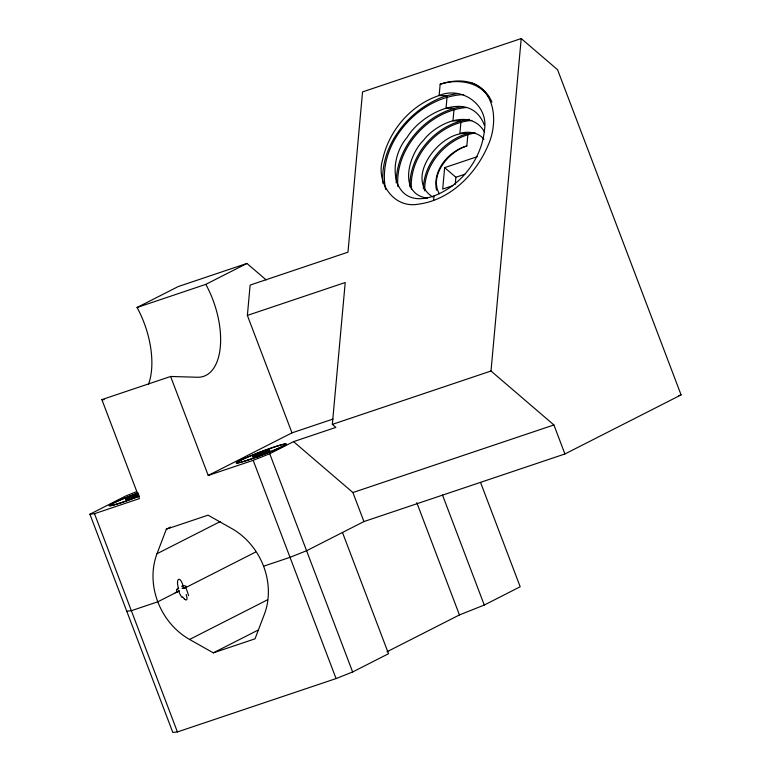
<?xml version="1.0" encoding="UTF-8"?>
<svg xmlns="http://www.w3.org/2000/svg" width="771" height="771" viewBox="0 0 771 771"><rect width="100%" height="100%" fill="white"/><g stroke="black" fill="none" stroke-linecap="round" stroke-linejoin="round"><path stroke-width="1.16" d="M342.478 532.472L388.536 653.712L352.636 671.975L336.069 678.576L177.407 731.939L172.81 732.45L89.908 514.218L94.505 513.698L139.464 498.577L101.868 399.609L170.622 376.479L208.218 475.456L291.987 432.859L247.375 315.416L250.132 285.087L347.981 252.175L362.543 91.913L521.215 38.55L557.568 69.727L681.092 394.897L564.921 453.974L363.941 521.562L306.579 550.735L290.021 557.327L263.576 566.222M208.218 475.456L253.177 460.335L269.734 453.733L293.549 441.629L335.857 427.404L332.34 424.378L345.225 282.514L247.375 315.416M440.154 84.27L439.123 95.527C410.953 104.827 389.018 130.482 382.705 159.289C375.641 181.59 393.017 208.546 417.863 204.248C449.888 200.335 475.668 174.439 487.908 145.738C497.565 124.998 496.736 92.52 472.035 83.017A74.411 48.448 -49.4 0 0 440.154 84.27C457.049 78.613 479.08 81.36 489.151 97.618M433.63 200.431L434.044 195.921C461.116 185.551 481.788 158.855 484.467 129.913C488.795 104.914 461.771 85.86 439.123 95.527L446.448 95.729L456.933 93.628M477.326 156.648L444.645 167.644L442.699 189.088L452.837 185.676M455.227 184.423L455.883 177.272L444.645 167.644M436.54 190.177C432.203 170.516 448.539 151.106 466.831 145.979L467.852 134.723L467.216 133.576C440.935 130.26 403.339 178.525 432.685 196.923M564.921 453.974L553.906 424.956L491.002 371.015L521.215 38.55M166.343 529.195L208.045 515.163L231.801 528.569A64.986 55.647 63 0 1 264.366 614.304L255.018 638.831L213.326 652.854L189.57 639.458A64.986 55.647 63 0 1 157.005 553.723L166.343 529.195L170.622 527.017M148.456 384.363A64.986 33.298 71.4 0 0 137.055 307.494L178.197 286.571L246.951 263.441L266.149 279.902M137.055 307.494L205.809 284.364L246.951 263.441M89.908 514.218L125.808 495.955L136.612 491.657M157.005 553.723L220.236 521.572M255.48 552.123L184.086 588.427A13.974 0.906 -20.8 0 0 182.544 588.408M189.57 639.458L267.566 599.79M213.326 652.854L258.198 630.032M386.975 651.774L459.439 614.93L484.275 605.033L520.184 586.77L480.526 482.367M138.626 493.999L125.538 499.512L138.761 495.069M256.926 455.7L270.014 450.177L256.791 454.63L252.474 456.827L256.926 455.7L257.774 457.955M455.883 177.272L464.894 174.236M291.987 432.859L332.947 419.087M332.34 424.378L491.002 371.015M293.549 441.629L352.916 492.544L553.906 424.956M678.817 395.668L681.092 394.897M434.044 195.921C392.121 210.811 385.654 162.296 407.127 137.344C421.323 113.347 470.618 87.865 484.496 125.49M467.216 133.576C443.643 140.881 423.722 163.645 423.366 188.876M466.831 145.979C449.088 151.241 428.666 175.335 439.354 193.81M126.752 611.21L131.349 610.69L157.795 601.804L179.364 590.827A13.974 0.906 -20.8 0 1 176.906 591.877M462.667 106.523C426.845 112.026 396.005 146.442 396.217 182.987M469.394 119.341C437.215 123.206 409.179 154.104 409.912 186.736M466.522 107.497C428.695 110.802 394.954 148.331 397.826 186.582M471.823 120.43C438.66 122.984 408.977 155.569 411.386 189.088M463.67 94.563C418.692 96.577 376.402 144.138 385.645 189.415M170.622 376.479L197.366 377.25A64.986 33.298 71.4 0 0 205.809 284.364M101.868 399.609L104.191 399.677M427.24 198.186C397.653 193.704 408.669 154.788 423.481 140.322C436.608 122.965 470.898 107.767 484.593 132.111M472.189 83.075C481.046 86.313 488.294 93.426 491.917 102.119M184.317 598.884L182.525 596.821M483.937 139.281C478.328 132.178 468.142 131.003 459.901 133.364L460.923 122.107L460.297 120.96L452.982 120.748L454.003 109.492L453.367 108.345L446.052 108.133L447.074 96.876L446.448 95.729C411.136 107.42 381.279 142.654 382.724 180.886M442.487 495.011L484.275 605.033M416.793 502.673L459.439 614.93M352.916 492.544L363.941 521.562M269.734 453.733L352.636 671.975M253.177 460.335L336.069 678.576M94.505 513.698L177.407 731.939M186.206 594.508L186.929 597.564A6.399 3.065 63.7 0 1 187.016 598.132L186.996 598.624A2.814 1.484 61.6 0 1 185.329 599.742M382.869 182.139L383.042 183.363M424.725 190.871C423.886 165.38 444.183 142.057 467.852 134.723A44.381 28.903 -49.4 0 1 475.322 132.988M467.178 134A44.747 30.242 -47 0 1 474.03 132.67M177.243 591.906A16.249 1.05 -20.8 0 1 175.2 592.735M182.043 588.283A16.249 1.05 -20.8 0 1 186.216 587.348M183.132 585.603A26.445 13.242 71.1 0 1 186.071 586.211M176.395 591A26.445 15.256 63.4 0 1 178.111 587.994M181.628 586.317A13.974 0.906 -20.8 0 1 183.267 586.317C179.884 574.549 175.325 578.973 178.641 588.668A13.974 0.906 -20.8 0 1 176.694 589.507M139.3 496.129A26.966 1.744 -20.8 0 1 109.125 505.815A26.966 1.744 -20.8 0 1 136.486 493.517M139.117 496.129A25.992 1.677 -20.8 0 1 110.002 505.419A25.992 1.677 -20.8 0 1 138.125 492.977M185.57 587.107A21 6.419 68.8 0 1 188.577 595.704M181.985 597.39A20.644 16.355 74 0 1 178.66 591.116M184.886 599.414A6.168 3.47 64.3 0 1 184.308 598.942M248.31 459.988A26.966 1.744 -20.8 0 0 286.455 444A26.966 1.744 -20.8 0 0 248.966 456.519A26.966 1.744 -20.8 0 0 248.31 459.988M248.773 459.757A25.992 1.677 -20.8 0 0 285.549 444.337A25.992 1.677 -20.8 0 0 249.409 456.413A25.992 1.677 -20.8 0 0 248.773 459.757"/></g></svg>
